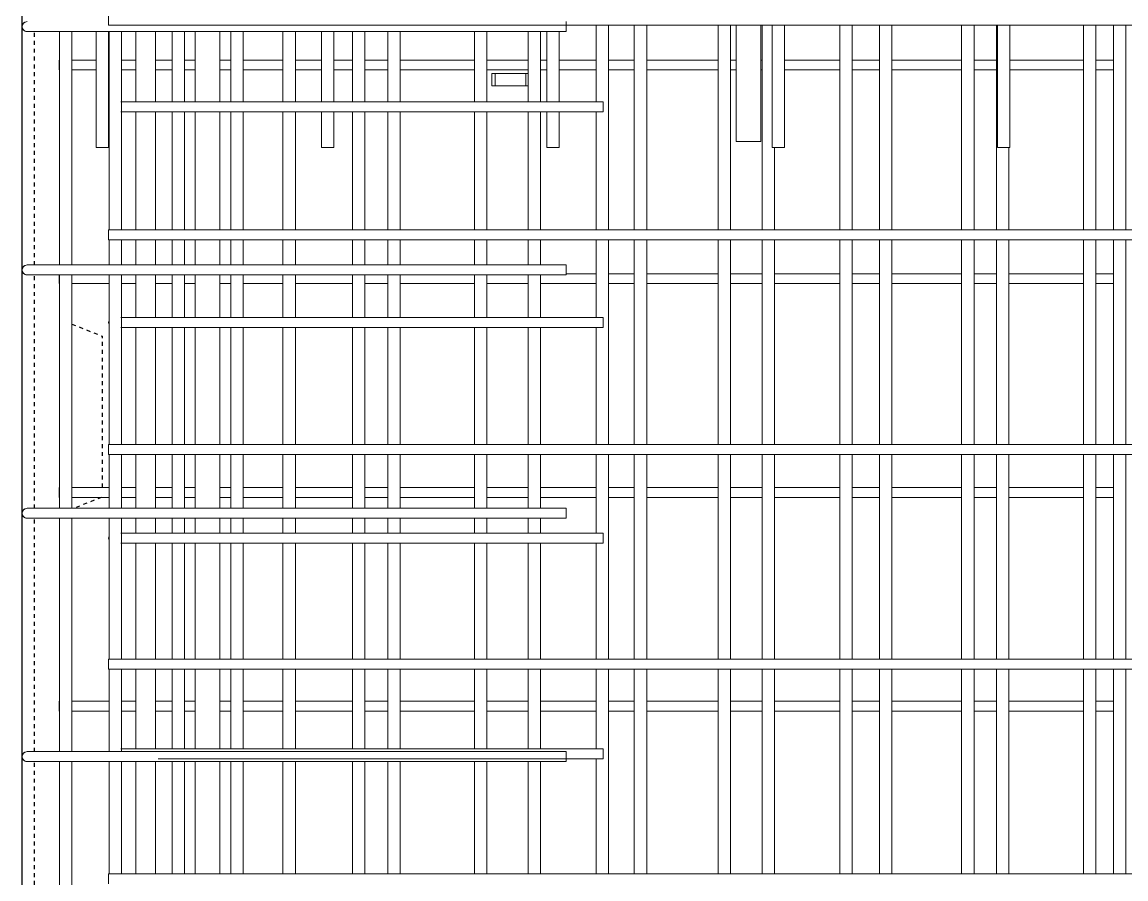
# Model space of a CAD drawing. Header units: millimetres. Extents: x -7118 to 5307, y -2677 to 10400.
# Drawn here: x -4296 to -3404, y 6104 to 6797 of the extents above; entities that cross this region are included whole.
import ezdxf

# ---------------------------------------------------------------- set-up
doc = ezdxf.new("R2010")
doc.units = ezdxf.units.MM
doc.linetypes.add('Dash', pattern=[6.36, 3.18, -3.18])
for name, color, linetype, lineweight in [('A-GENM', 13, 'Continuous', 18), ('A-WALL', 113, 'Continuous', 25), ('A-WALL-HDLN', 110, 'Dash', 25), ('S-RBAR', 171, 'Continuous', 18)]:
    doc.layers.add(name, color=color, linetype=linetype, lineweight=lineweight)

# ---------------------------------------------------------------- blocks, each defined once
blk = doc.blocks.new('RR spread anchor face based - RR-SA-2_5-150-1726819-Elevation Front 1')
at = {"layer": 'A-GENM'}
for p, q in [((-3916.2, 6755), (-3913.7, 6755)), ((-3916.2, 6745), (-3916.2, 6755)), ((-3913.7, 6755), (-3888.7, 6755)), ((-3913.7, 6755), (-3913.7, 6745)), ((-3888.7, 6755), (-3887.03, 6755)), ((-3888.7, 6755), (-3888.7, 6745)), ((-3913.7, 6745), (-3916.2, 6745)), ((-3888.7, 6745), (-3913.7, 6745)), ((-3887.03, 6745), (-3888.7, 6745))]:
    blk.add_line(p, q, dxfattribs=at)

msp = doc.modelspace()

# ---------------------------------------------------------------- linework, layer by layer
at = {"layer": 'A-WALL'}
msp.add_line((-4296.19617, -1395), (-4296.19617, 7060), dxfattribs=at)
at = {"layer": 'A-WALL-HDLN'}
for p, q in [((-4286.19359, 6600.11111), (-4286.19359, 6788.88889)), ((-4286.19359, 6403.33333), (-4286.19359, 6592.11111)), ((-4255.84482, 6552.35946), (-4231.19617, 6542.5)), ((-4231.19617, 6420.21154), (-4231.19617, 6542.5)), ((-4231.91732, 6412.21154), (-4254.11284, 6403.33333)), ((-4286.19359, 6206.55556), (-4286.19359, 6395.33333)), ((-4286.19359, 6009.77778), (-4286.19359, 6198.55556))]:
    msp.add_line(p, q, dxfattribs=at)
at = {"layer": 'S-RBAR'}
for p, q in [((-4226.19617, 6794.01923), (-4226.19617, 6802.01923)), ((-4226.19617, 6794.01923), (-2591.19617, 6794.01923)), ((-3856.19617, 6788.88889), (-3856.19617, 6796.88889)), ((-3831.87999, 6731.94118), (-3831.87999, 6794.01923)), ((-3821.87999, 6628.42308), (-3821.87999, 6794.01923)), ((-3801.0813, 6628.42308), (-3801.0813, 6794.01923)), ((-3791.0813, 6628.42308), (-3791.0813, 6794.01923)), ((-3733.37513, 6628.42308), (-3733.37513, 6794.01923)), ((-3723.37513, 6628.42308), (-3723.37513, 6794.01923)), ((-3718.69617, 6700), (-3718.69617, 6794.01923)), ((-3698.69617, 6700), (-3698.69617, 6794.01923)), ((-3697.6286, 6628.42308), (-3697.6286, 6794.01923)), ((-3689.5295, 6695), (-3689.5295, 6794.01923)), ((-3679.5295, 6695), (-3679.5295, 6794.01923)), ((-3634.87027, 6628.42308), (-3634.87027, 6794.01923)), ((-3624.87027, 6628.42308), (-3624.87027, 6794.01923)), ((-3602.9259, 6628.42308), (-3602.9259, 6794.01923)), ((-3592.9259, 6628.42308), (-3592.9259, 6794.01923)), ((-3536.36542, 6628.42308), (-3536.36542, 6794.01923)), ((-3526.36542, 6628.42308), (-3526.36542, 6794.01923)), ((-3508.2232, 6628.42308), (-3508.2232, 6794.01923)), ((-3507.30728, 6695), (-3507.30728, 6794.01923)), ((-3497.30728, 6695), (-3497.30728, 6794.01923)), ((-3437.86056, 6628.42308), (-3437.86056, 6794.01923)), ((-3427.86056, 6628.42308), (-3427.86056, 6794.01923)), ((-3413.52049, 6628.42308), (-3413.52049, 6794.01923)), ((-3403.52049, 6628.42308), (-3403.52049, 6794.01923)), ((-4272.19617, 6788.88889), (-4292.19617, 6788.88889)), ((-4272.19617, 6788.88889), (-3856.19617, 6788.88889)), ((-4265.84482, 6600.11111), (-4265.84482, 6788.88889)), ((-4255.84482, 6600.11111), (-4255.84482, 6788.88889)), ((-4236.19617, 6695), (-4236.19617, 6788.88889)), ((-4226.19617, 6695), (-4226.19617, 6788.88889)), ((-4225.89942, 6628.42308), (-4225.89942, 6788.88889)), ((-4215.89942, 6628.42308), (-4215.89942, 6788.88889)), ((-4204.19617, 6731.94118), (-4204.19617, 6788.88889)), ((-4188.19617, 6731.94118), (-4188.19617, 6788.88889)), ((-4174.89211, 6731.94118), (-4174.89211, 6788.88889)), ((-4164.89211, 6731.94118), (-4164.89211, 6788.88889)), ((-4156.19617, 6731.94118), (-4156.19617, 6788.88889)), ((-4136.19617, 6731.94118), (-4136.19617, 6788.88889)), ((-4127.39456, 6731.94118), (-4127.39456, 6788.88889)), ((-4117.39456, 6731.94118), (-4117.39456, 6788.88889)), ((-4085.18941, 6731.94118), (-4085.18941, 6788.88889)), ((-4075.18941, 6731.94118), (-4075.18941, 6788.88889)), ((-4053.97395, 6731.94118), (-4053.97395, 6788.88889)), ((-4043.97395, 6731.94118), (-4043.97395, 6788.88889)), ((-4028.8897, 6731.94118), (-4028.8897, 6788.88889)), ((-4018.8897, 6731.94118), (-4018.8897, 6788.88889)), ((-4000.48671, 6731.94118), (-4000.48671, 6788.88889)), ((-3990.48671, 6731.94118), (-3990.48671, 6788.88889)), ((-3930.38485, 6731.94118), (-3930.38485, 6788.88889)), ((-3920.38485, 6731.94118), (-3920.38485, 6788.88889)), ((-3887.03401, 6731.94118), (-3887.03401, 6788.88889)), ((-3877.03401, 6731.94118), (-3877.03401, 6788.88889)), ((-3871.75173, 6731.94118), (-3871.75173, 6788.88889)), ((-3861.75173, 6731.94118), (-3861.75173, 6788.88889)), ((-4266.19617, 6757.86538), (-4266.19617, 6765.86538)), ((-4255.84482, 6765.86538), (-4236.19617, 6765.86538)), ((-4255.84482, 6757.86538), (-4236.19617, 6757.86538)), ((-4215.89942, 6765.86538), (-4204.19617, 6765.86538)), ((-4215.89942, 6757.86538), (-4204.19617, 6757.86538)), ((-4188.19617, 6765.86538), (-4174.89211, 6765.86538)), ((-4188.19617, 6757.86538), (-4174.89211, 6757.86538)), ((-4164.89211, 6765.86538), (-4156.19617, 6765.86538)), ((-4164.89211, 6757.86538), (-4156.19617, 6757.86538)), ((-4136.19617, 6765.86538), (-4127.39456, 6765.86538)), ((-4136.19617, 6757.86538), (-4127.39456, 6757.86538)), ((-4117.39456, 6765.86538), (-4085.18941, 6765.86538)), ((-4117.39456, 6757.86538), (-4085.18941, 6757.86538)), ((-4075.18941, 6765.86538), (-4053.97395, 6765.86538)), ((-4075.18941, 6757.86538), (-4053.97395, 6757.86538)), ((-4043.97395, 6765.86538), (-4028.8897, 6765.86538)), ((-4043.97395, 6757.86538), (-4028.8897, 6757.86538)), ((-4018.8897, 6765.86538), (-4000.48671, 6765.86538)), ((-4018.8897, 6757.86538), (-4000.48671, 6757.86538)), ((-3990.48671, 6765.86538), (-3930.38485, 6765.86538)), ((-3990.48671, 6757.86538), (-3930.38485, 6757.86538)), ((-3920.38485, 6765.86538), (-3887.03401, 6765.86538)), ((-3920.38485, 6757.86538), (-3887.03401, 6757.86538)), ((-3877.03401, 6765.86538), (-3871.75173, 6765.86538)), ((-3877.03401, 6757.86538), (-3871.75173, 6757.86538)), ((-3861.75173, 6765.86538), (-3831.87999, 6765.86538)), ((-3861.75173, 6757.86538), (-3831.87999, 6757.86538)), ((-3821.87999, 6765.86538), (-3801.0813, 6765.86538)), ((-3821.87999, 6757.86538), (-3801.0813, 6757.86538)), ((-3791.0813, 6765.86538), (-3733.37513, 6765.86538)), ((-3791.0813, 6757.86538), (-3733.37513, 6757.86538)), ((-3723.37513, 6765.86538), (-3718.69617, 6765.86538)), ((-3723.37513, 6757.86538), (-3718.69617, 6757.86538)), ((-3698.69617, 6765.86538), (-3697.6286, 6765.86538)), ((-3698.69617, 6757.86538), (-3697.6286, 6757.86538)), ((-3679.5295, 6765.86538), (-3634.87027, 6765.86538)), ((-3679.5295, 6757.86538), (-3634.87027, 6757.86538)), ((-3624.87027, 6765.86538), (-3602.9259, 6765.86538)), ((-3624.87027, 6757.86538), (-3602.9259, 6757.86538)), ((-3592.9259, 6765.86538), (-3536.36542, 6765.86538)), ((-3592.9259, 6757.86538), (-3536.36542, 6757.86538)), ((-3526.36542, 6765.86538), (-3508.2232, 6765.86538)), ((-3526.36542, 6757.86538), (-3508.2232, 6757.86538)), ((-3497.30728, 6765.86538), (-3437.86056, 6765.86538)), ((-3497.30728, 6757.86538), (-3437.86056, 6757.86538)), ((-3427.86056, 6765.86538), (-3413.52049, 6765.86538)), ((-3427.86056, 6757.86538), (-3413.52049, 6757.86538)), ((-4186.19617, 6731.94118), (-4216.26621, 6731.94118)), ((-4186.19617, 6731.94118), (-3826.19617, 6731.94118)), ((-3826.19617, 6723.94118), (-3826.19617, 6731.94118)), ((-4186.19617, 6723.94118), (-4216.26621, 6723.94118)), ((-4204.19617, 6628.42308), (-4204.19617, 6723.94118)), ((-4188.19617, 6628.42308), (-4188.19617, 6723.94118)), ((-4186.19617, 6723.94118), (-3826.19617, 6723.94118)), ((-4174.89211, 6628.42308), (-4174.89211, 6723.94118)), ((-4164.89211, 6628.42308), (-4164.89211, 6723.94118)), ((-4156.19617, 6628.42308), (-4156.19617, 6723.94118)), ((-4136.19617, 6628.42308), (-4136.19617, 6723.94118)), ((-4127.39456, 6628.42308), (-4127.39456, 6723.94118)), ((-4117.39456, 6628.42308), (-4117.39456, 6723.94118)), ((-4085.18941, 6628.42308), (-4085.18941, 6723.94118)), ((-4075.18941, 6628.42308), (-4075.18941, 6723.94118)), ((-4053.97395, 6695), (-4053.97395, 6723.94118)), ((-4043.97395, 6695), (-4043.97395, 6723.94118)), ((-4028.8897, 6628.42308), (-4028.8897, 6723.94118)), ((-4018.8897, 6628.42308), (-4018.8897, 6723.94118)), ((-4000.48671, 6628.42308), (-4000.48671, 6723.94118)), ((-3990.48671, 6628.42308), (-3990.48671, 6723.94118)), ((-3930.38485, 6628.42308), (-3930.38485, 6723.94118)), ((-3920.38485, 6628.42308), (-3920.38485, 6723.94118)), ((-3887.03401, 6628.42308), (-3887.03401, 6723.94118)), ((-3877.03401, 6628.42308), (-3877.03401, 6723.94118)), ((-3871.75173, 6695), (-3871.75173, 6723.94118)), ((-3861.75173, 6695), (-3861.75173, 6723.94118)), ((-3831.87999, 6628.42308), (-3831.87999, 6723.94118)), ((-3698.69617, 6700), (-3718.69617, 6700)), ((-4226.19617, 6695), (-4236.19617, 6695)), ((-4043.97395, 6695), (-4053.97395, 6695)), ((-3861.75173, 6695), (-3871.75173, 6695)), ((-3679.5295, 6695), (-3689.5295, 6695)), ((-3687.6286, 6628.42308), (-3687.6286, 6695)), ((-3497.30728, 6695), (-3507.30728, 6695)), ((-3498.2232, 6628.42308), (-3498.2232, 6695)), ((-4226.19617, 6628.42308), (-2591.19617, 6628.42308)), ((-4226.19617, 6620.42308), (-4226.19617, 6628.42308)), ((-4226.19617, 6620.42308), (-2591.19617, 6620.42308)), ((-4225.89942, 6600.11111), (-4225.89942, 6620.42308)), ((-4215.89942, 6600.11111), (-4215.89942, 6620.42308)), ((-4204.19617, 6600.11111), (-4204.19617, 6620.42308)), ((-4188.19617, 6600.11111), (-4188.19617, 6620.42308)), ((-4174.89211, 6600.11111), (-4174.89211, 6620.42308)), ((-4164.89211, 6600.11111), (-4164.89211, 6620.42308)), ((-4156.19617, 6600.11111), (-4156.19617, 6620.42308)), ((-4136.19617, 6600.11111), (-4136.19617, 6620.42308)), ((-4127.39456, 6600.11111), (-4127.39456, 6620.42308)), ((-4117.39456, 6600.11111), (-4117.39456, 6620.42308)), ((-4085.18941, 6600.11111), (-4085.18941, 6620.42308)), ((-4075.18941, 6600.11111), (-4075.18941, 6620.42308)), ((-4028.8897, 6600.11111), (-4028.8897, 6620.42308)), ((-4018.8897, 6600.11111), (-4018.8897, 6620.42308)), ((-4000.48671, 6600.11111), (-4000.48671, 6620.42308)), ((-3990.48671, 6600.11111), (-3990.48671, 6620.42308)), ((-3930.38485, 6600.11111), (-3930.38485, 6620.42308)), ((-3920.38485, 6600.11111), (-3920.38485, 6620.42308)), ((-3887.03401, 6600.11111), (-3887.03401, 6620.42308)), ((-3877.03401, 6600.11111), (-3877.03401, 6620.42308)), ((-3831.87999, 6557.52941), (-3831.87999, 6620.42308)), ((-3821.87999, 6454.82692), (-3821.87999, 6620.42308)), ((-3801.0813, 6454.82692), (-3801.0813, 6620.42308)), ((-3791.0813, 6454.82692), (-3791.0813, 6620.42308)), ((-3733.37513, 6454.82692), (-3733.37513, 6620.42308)), ((-3723.37513, 6454.82692), (-3723.37513, 6620.42308)), ((-3697.6286, 6454.82692), (-3697.6286, 6620.42308)), ((-3687.6286, 6454.82692), (-3687.6286, 6620.42308)), ((-3634.87027, 6454.82692), (-3634.87027, 6620.42308)), ((-3624.87027, 6454.82692), (-3624.87027, 6620.42308)), ((-3602.9259, 6454.82692), (-3602.9259, 6620.42308)), ((-3592.9259, 6454.82692), (-3592.9259, 6620.42308)), ((-3536.36542, 6454.82692), (-3536.36542, 6620.42308)), ((-3526.36542, 6454.82692), (-3526.36542, 6620.42308)), ((-3508.2232, 6454.82692), (-3508.2232, 6620.42308)), ((-3498.2232, 6454.82692), (-3498.2232, 6620.42308)), ((-3437.86056, 6454.82692), (-3437.86056, 6620.42308)), ((-3427.86056, 6454.82692), (-3427.86056, 6620.42308)), ((-3413.52049, 6454.82692), (-3413.52049, 6620.42308)), ((-3403.52049, 6454.82692), (-3403.52049, 6620.42308)), ((-4272.19617, 6600.11111), (-4292.19617, 6600.11111)), ((-4272.19617, 6600.11111), (-3856.19617, 6600.11111)), ((-3856.19617, 6592.11111), (-3856.19617, 6600.11111)), ((-4272.19617, 6592.11111), (-4292.19617, 6592.11111)), ((-4272.19617, 6592.11111), (-3856.19617, 6592.11111)), ((-4266.19617, 6585.03846), (-4266.19617, 6592.11111)), ((-4265.84482, 6403.33333), (-4265.84482, 6592.11111)), ((-4255.84482, 6403.33333), (-4255.84482, 6592.11111)), ((-4225.89942, 6454.82692), (-4225.89942, 6592.11111)), ((-4215.89942, 6454.82692), (-4215.89942, 6592.11111)), ((-4204.19617, 6557.52941), (-4204.19617, 6592.11111)), ((-4188.19617, 6557.52941), (-4188.19617, 6592.11111)), ((-4174.89211, 6557.52941), (-4174.89211, 6592.11111)), ((-4164.89211, 6557.52941), (-4164.89211, 6592.11111)), ((-4156.19617, 6557.52941), (-4156.19617, 6592.11111)), ((-4136.19617, 6557.52941), (-4136.19617, 6592.11111)), ((-4127.39456, 6557.52941), (-4127.39456, 6592.11111)), ((-4117.39456, 6557.52941), (-4117.39456, 6592.11111)), ((-4085.18941, 6557.52941), (-4085.18941, 6592.11111)), ((-4075.18941, 6557.52941), (-4075.18941, 6592.11111)), ((-4028.8897, 6557.52941), (-4028.8897, 6592.11111)), ((-4018.8897, 6557.52941), (-4018.8897, 6592.11111)), ((-4000.48671, 6557.52941), (-4000.48671, 6592.11111)), ((-3990.48671, 6557.52941), (-3990.48671, 6592.11111)), ((-3930.38485, 6557.52941), (-3930.38485, 6592.11111)), ((-3920.38485, 6557.52941), (-3920.38485, 6592.11111)), ((-3887.03401, 6557.52941), (-3887.03401, 6592.11111)), ((-3877.03401, 6557.52941), (-3877.03401, 6592.11111)), ((-3856.19617, 6593.03846), (-3831.87999, 6593.03846)), ((-3821.87999, 6593.03846), (-3801.0813, 6593.03846)), ((-3791.0813, 6593.03846), (-3733.37513, 6593.03846)), ((-3723.37513, 6593.03846), (-3697.6286, 6593.03846)), ((-3687.6286, 6593.03846), (-3634.87027, 6593.03846)), ((-3624.87027, 6593.03846), (-3602.9259, 6593.03846)), ((-3592.9259, 6593.03846), (-3536.36542, 6593.03846)), ((-3526.36542, 6593.03846), (-3508.2232, 6593.03846)), ((-3498.2232, 6593.03846), (-3437.86056, 6593.03846)), ((-3427.86056, 6593.03846), (-3413.52049, 6593.03846)), ((-4255.84482, 6585.03846), (-4225.89942, 6585.03846)), ((-4215.89942, 6585.03846), (-4204.19617, 6585.03846)), ((-4188.19617, 6585.03846), (-4174.89211, 6585.03846)), ((-4164.89211, 6585.03846), (-4156.19617, 6585.03846)), ((-4136.19617, 6585.03846), (-4127.39456, 6585.03846)), ((-4117.39456, 6585.03846), (-4085.18941, 6585.03846)), ((-4075.18941, 6585.03846), (-4028.8897, 6585.03846)), ((-4018.8897, 6585.03846), (-4000.48671, 6585.03846)), ((-3990.48671, 6585.03846), (-3930.38485, 6585.03846)), ((-3920.38485, 6585.03846), (-3887.03401, 6585.03846)), ((-3877.03401, 6585.03846), (-3831.87999, 6585.03846)), ((-3821.87999, 6585.03846), (-3801.0813, 6585.03846)), ((-3791.0813, 6585.03846), (-3733.37513, 6585.03846)), ((-3723.37513, 6585.03846), (-3697.6286, 6585.03846)), ((-3687.6286, 6585.03846), (-3634.87027, 6585.03846)), ((-3624.87027, 6585.03846), (-3602.9259, 6585.03846)), ((-3592.9259, 6585.03846), (-3536.36542, 6585.03846)), ((-3526.36542, 6585.03846), (-3508.2232, 6585.03846)), ((-3498.2232, 6585.03846), (-3437.86056, 6585.03846)), ((-3427.86056, 6585.03846), (-3413.52049, 6585.03846)), ((-4186.19617, 6557.52941), (-4216.26621, 6557.52941)), ((-4186.19617, 6557.52941), (-3826.19617, 6557.52941)), ((-3826.19617, 6549.52941), (-3826.19617, 6557.52941)), ((-4186.19617, 6549.52941), (-4216.26621, 6549.52941)), ((-4204.19617, 6454.82692), (-4204.19617, 6549.52941)), ((-4188.19617, 6454.82692), (-4188.19617, 6549.52941)), ((-4186.19617, 6549.52941), (-3826.19617, 6549.52941)), ((-4174.89211, 6454.82692), (-4174.89211, 6549.52941)), ((-4164.89211, 6454.82692), (-4164.89211, 6549.52941)), ((-4156.19617, 6454.82692), (-4156.19617, 6549.52941)), ((-4136.19617, 6454.82692), (-4136.19617, 6549.52941)), ((-4127.39456, 6454.82692), (-4127.39456, 6549.52941)), ((-4117.39456, 6454.82692), (-4117.39456, 6549.52941)), ((-4085.18941, 6454.82692), (-4085.18941, 6549.52941)), ((-4075.18941, 6454.82692), (-4075.18941, 6549.52941)), ((-4028.8897, 6454.82692), (-4028.8897, 6549.52941)), ((-4018.8897, 6454.82692), (-4018.8897, 6549.52941)), ((-4000.48671, 6454.82692), (-4000.48671, 6549.52941)), ((-3990.48671, 6454.82692), (-3990.48671, 6549.52941)), ((-3930.38485, 6454.82692), (-3930.38485, 6549.52941)), ((-3920.38485, 6454.82692), (-3920.38485, 6549.52941)), ((-3887.03401, 6454.82692), (-3887.03401, 6549.52941)), ((-3877.03401, 6454.82692), (-3877.03401, 6549.52941)), ((-3831.87999, 6454.82692), (-3831.87999, 6549.52941)), ((-4226.19617, 6454.82692), (-2591.19617, 6454.82692)), ((-4226.19617, 6446.82692), (-4226.19617, 6454.82692)), ((-4226.19617, 6446.82692), (-2591.19617, 6446.82692)), ((-4225.89942, 6403.33333), (-4225.89942, 6446.82692)), ((-4215.89942, 6403.33333), (-4215.89942, 6446.82692)), ((-4204.19617, 6403.33333), (-4204.19617, 6446.82692)), ((-4188.19617, 6403.33333), (-4188.19617, 6446.82692)), ((-4174.89211, 6403.33333), (-4174.89211, 6446.82692)), ((-4164.89211, 6403.33333), (-4164.89211, 6446.82692)), ((-4156.19617, 6403.33333), (-4156.19617, 6446.82692)), ((-4136.19617, 6403.33333), (-4136.19617, 6446.82692)), ((-4127.39456, 6403.33333), (-4127.39456, 6446.82692)), ((-4117.39456, 6403.33333), (-4117.39456, 6446.82692)), ((-4085.18941, 6403.33333), (-4085.18941, 6446.82692)), ((-4075.18941, 6403.33333), (-4075.18941, 6446.82692)), ((-4028.8897, 6403.33333), (-4028.8897, 6446.82692)), ((-4018.8897, 6403.33333), (-4018.8897, 6446.82692)), ((-4000.48671, 6403.33333), (-4000.48671, 6446.82692)), ((-3990.48671, 6403.33333), (-3990.48671, 6446.82692)), ((-3930.38485, 6403.33333), (-3930.38485, 6446.82692)), ((-3920.38485, 6403.33333), (-3920.38485, 6446.82692)), ((-3887.03401, 6403.33333), (-3887.03401, 6446.82692)), ((-3877.03401, 6403.33333), (-3877.03401, 6446.82692)), ((-3831.87999, 6383.11765), (-3831.87999, 6446.82692)), ((-3821.87999, 6281.23077), (-3821.87999, 6446.82692)), ((-3801.0813, 6281.23077), (-3801.0813, 6446.82692)), ((-3791.0813, 6281.23077), (-3791.0813, 6446.82692)), ((-3733.37513, 6281.23077), (-3733.37513, 6446.82692)), ((-3723.37513, 6281.23077), (-3723.37513, 6446.82692)), ((-3697.6286, 6281.23077), (-3697.6286, 6446.82692)), ((-3687.6286, 6281.23077), (-3687.6286, 6446.82692)), ((-3634.87027, 6281.23077), (-3634.87027, 6446.82692)), ((-3624.87027, 6281.23077), (-3624.87027, 6446.82692)), ((-3602.9259, 6281.23077), (-3602.9259, 6446.82692)), ((-3592.9259, 6281.23077), (-3592.9259, 6446.82692)), ((-3536.36542, 6281.23077), (-3536.36542, 6446.82692)), ((-3526.36542, 6281.23077), (-3526.36542, 6446.82692)), ((-3508.2232, 6281.23077), (-3508.2232, 6446.82692)), ((-3498.2232, 6281.23077), (-3498.2232, 6446.82692)), ((-3437.86056, 6281.23077), (-3437.86056, 6446.82692)), ((-3427.86056, 6281.23077), (-3427.86056, 6446.82692)), ((-3413.52049, 6281.23077), (-3413.52049, 6446.82692)), ((-3403.52049, 6281.23077), (-3403.52049, 6446.82692)), ((-4266.19617, 6412.21154), (-4266.19617, 6420.21154)), ((-4255.84482, 6420.21154), (-4225.89942, 6420.21154)), ((-4215.89942, 6420.21154), (-4204.19617, 6420.21154)), ((-4188.19617, 6420.21154), (-4174.89211, 6420.21154)), ((-4164.89211, 6420.21154), (-4156.19617, 6420.21154)), ((-4136.19617, 6420.21154), (-4127.39456, 6420.21154)), ((-4117.39456, 6420.21154), (-4085.18941, 6420.21154)), ((-4075.18941, 6420.21154), (-4028.8897, 6420.21154)), ((-4018.8897, 6420.21154), (-4000.48671, 6420.21154)), ((-3990.48671, 6420.21154), (-3930.38485, 6420.21154)), ((-3920.38485, 6420.21154), (-3887.03401, 6420.21154)), ((-3877.03401, 6420.21154), (-3831.87999, 6420.21154)), ((-3821.87999, 6420.21154), (-3801.0813, 6420.21154)), ((-3791.0813, 6420.21154), (-3733.37513, 6420.21154)), ((-3723.37513, 6420.21154), (-3697.6286, 6420.21154)), ((-3687.6286, 6420.21154), (-3634.87027, 6420.21154)), ((-3624.87027, 6420.21154), (-3602.9259, 6420.21154)), ((-3592.9259, 6420.21154), (-3536.36542, 6420.21154)), ((-3526.36542, 6420.21154), (-3508.2232, 6420.21154)), ((-3498.2232, 6420.21154), (-3437.86056, 6420.21154)), ((-3427.86056, 6420.21154), (-3413.52049, 6420.21154)), ((-4255.84482, 6412.21154), (-4225.89942, 6412.21154)), ((-4215.89942, 6412.21154), (-4204.19617, 6412.21154)), ((-4188.19617, 6412.21154), (-4174.89211, 6412.21154)), ((-4164.89211, 6412.21154), (-4156.19617, 6412.21154)), ((-4136.19617, 6412.21154), (-4127.39456, 6412.21154)), ((-4117.39456, 6412.21154), (-4085.18941, 6412.21154)), ((-4075.18941, 6412.21154), (-4028.8897, 6412.21154)), ((-4018.8897, 6412.21154), (-4000.48671, 6412.21154)), ((-3990.48671, 6412.21154), (-3930.38485, 6412.21154)), ((-3920.38485, 6412.21154), (-3887.03401, 6412.21154)), ((-3877.03401, 6412.21154), (-3831.87999, 6412.21154)), ((-3821.87999, 6412.21154), (-3801.0813, 6412.21154)), ((-3791.0813, 6412.21154), (-3733.37513, 6412.21154)), ((-3723.37513, 6412.21154), (-3697.6286, 6412.21154)), ((-3687.6286, 6412.21154), (-3634.87027, 6412.21154)), ((-3624.87027, 6412.21154), (-3602.9259, 6412.21154)), ((-3592.9259, 6412.21154), (-3536.36542, 6412.21154)), ((-3526.36542, 6412.21154), (-3508.2232, 6412.21154)), ((-3498.2232, 6412.21154), (-3437.86056, 6412.21154)), ((-3427.86056, 6412.21154), (-3413.52049, 6412.21154)), ((-4272.19617, 6403.33333), (-4292.19617, 6403.33333)), ((-4272.19617, 6403.33333), (-3856.19617, 6403.33333)), ((-3856.19617, 6395.33333), (-3856.19617, 6403.33333)), ((-4272.19617, 6395.33333), (-4292.19617, 6395.33333)), ((-4272.19617, 6395.33333), (-3856.19617, 6395.33333)), ((-4265.84482, 6206.55556), (-4265.84482, 6395.33333)), ((-4255.84482, 6206.55556), (-4255.84482, 6395.33333)), ((-4225.89942, 6281.23077), (-4225.89942, 6395.33333)), ((-4215.89942, 6281.23077), (-4215.89942, 6395.33333)), ((-4204.19617, 6383.11765), (-4204.19617, 6395.33333)), ((-4188.19617, 6383.11765), (-4188.19617, 6395.33333)), ((-4174.89211, 6383.11765), (-4174.89211, 6395.33333)), ((-4164.89211, 6383.11765), (-4164.89211, 6395.33333)), ((-4156.19617, 6383.11765), (-4156.19617, 6395.33333)), ((-4136.19617, 6383.11765), (-4136.19617, 6395.33333)), ((-4127.39456, 6383.11765), (-4127.39456, 6395.33333)), ((-4117.39456, 6383.11765), (-4117.39456, 6395.33333)), ((-4085.18941, 6383.11765), (-4085.18941, 6395.33333)), ((-4075.18941, 6383.11765), (-4075.18941, 6395.33333)), ((-4028.8897, 6383.11765), (-4028.8897, 6395.33333)), ((-4018.8897, 6383.11765), (-4018.8897, 6395.33333)), ((-4000.48671, 6383.11765), (-4000.48671, 6395.33333)), ((-3990.48671, 6383.11765), (-3990.48671, 6395.33333)), ((-3930.38485, 6383.11765), (-3930.38485, 6395.33333)), ((-3920.38485, 6383.11765), (-3920.38485, 6395.33333)), ((-3887.03401, 6383.11765), (-3887.03401, 6395.33333)), ((-3877.03401, 6383.11765), (-3877.03401, 6395.33333)), ((-4186.19617, 6383.11765), (-4216.26621, 6383.11765)), ((-4186.19617, 6383.11765), (-3826.19617, 6383.11765)), ((-3826.19617, 6375.11765), (-3826.19617, 6383.11765)), ((-4186.19617, 6375.11765), (-4216.26621, 6375.11765)), ((-4204.19617, 6281.23077), (-4204.19617, 6375.11765)), ((-4188.19617, 6281.23077), (-4188.19617, 6375.11765)), ((-4186.19617, 6375.11765), (-3826.19617, 6375.11765)), ((-4174.89211, 6281.23077), (-4174.89211, 6375.11765)), ((-4164.89211, 6281.23077), (-4164.89211, 6375.11765)), ((-4156.19617, 6281.23077), (-4156.19617, 6375.11765)), ((-4136.19617, 6281.23077), (-4136.19617, 6375.11765)), ((-4127.39456, 6281.23077), (-4127.39456, 6375.11765)), ((-4117.39456, 6281.23077), (-4117.39456, 6375.11765)), ((-4085.18941, 6281.23077), (-4085.18941, 6375.11765)), ((-4075.18941, 6281.23077), (-4075.18941, 6375.11765)), ((-4028.8897, 6281.23077), (-4028.8897, 6375.11765)), ((-4018.8897, 6281.23077), (-4018.8897, 6375.11765)), ((-4000.48671, 6281.23077), (-4000.48671, 6375.11765)), ((-3990.48671, 6281.23077), (-3990.48671, 6375.11765)), ((-3930.38485, 6281.23077), (-3930.38485, 6375.11765)), ((-3920.38485, 6281.23077), (-3920.38485, 6375.11765)), ((-3887.03401, 6281.23077), (-3887.03401, 6375.11765)), ((-3877.03401, 6281.23077), (-3877.03401, 6375.11765)), ((-3831.87999, 6281.23077), (-3831.87999, 6375.11765)), ((-4226.19617, 6281.23077), (-2591.19617, 6281.23077)), ((-4226.19617, 6273.23077), (-4226.19617, 6281.23077)), ((-4226.19617, 6273.23077), (-2591.19617, 6273.23077)), ((-4225.89942, 6206.55556), (-4225.89942, 6273.23077)), ((-4215.89942, 6206.55556), (-4215.89942, 6273.23077)), ((-4204.19617, 6208.70588), (-4204.19617, 6273.23077)), ((-4188.19617, 6208.70588), (-4188.19617, 6273.23077)), ((-4174.89211, 6208.70588), (-4174.89211, 6273.23077)), ((-4164.89211, 6208.70588), (-4164.89211, 6273.23077)), ((-4156.19617, 6208.70588), (-4156.19617, 6273.23077)), ((-4136.19617, 6208.70588), (-4136.19617, 6273.23077)), ((-4127.39456, 6208.70588), (-4127.39456, 6273.23077)), ((-4117.39456, 6208.70588), (-4117.39456, 6273.23077)), ((-4085.18941, 6208.70588), (-4085.18941, 6273.23077)), ((-4075.18941, 6208.70588), (-4075.18941, 6273.23077)), ((-4028.8897, 6208.70588), (-4028.8897, 6273.23077)), ((-4018.8897, 6208.70588), (-4018.8897, 6273.23077)), ((-4000.48671, 6208.70588), (-4000.48671, 6273.23077)), ((-3990.48671, 6208.70588), (-3990.48671, 6273.23077)), ((-3930.38485, 6208.70588), (-3930.38485, 6273.23077)), ((-3920.38485, 6208.70588), (-3920.38485, 6273.23077)), ((-3887.03401, 6208.70588), (-3887.03401, 6273.23077)), ((-3877.03401, 6208.70588), (-3877.03401, 6273.23077)), ((-3831.87999, 6208.70588), (-3831.87999, 6273.23077)), ((-3821.87999, 6107.63462), (-3821.87999, 6273.23077)), ((-3801.0813, 6107.63462), (-3801.0813, 6273.23077)), ((-3791.0813, 6107.63462), (-3791.0813, 6273.23077)), ((-3733.37513, 6107.63462), (-3733.37513, 6273.23077)), ((-3723.37513, 6107.63462), (-3723.37513, 6273.23077)), ((-3697.6286, 6107.63462), (-3697.6286, 6273.23077)), ((-3687.6286, 6107.63462), (-3687.6286, 6273.23077)), ((-3634.87027, 6107.63462), (-3634.87027, 6273.23077)), ((-3624.87027, 6107.63462), (-3624.87027, 6273.23077)), ((-3602.9259, 6107.63462), (-3602.9259, 6273.23077)), ((-3592.9259, 6107.63462), (-3592.9259, 6273.23077)), ((-3536.36542, 6107.63462), (-3536.36542, 6273.23077)), ((-3526.36542, 6107.63462), (-3526.36542, 6273.23077)), ((-3508.2232, 6107.63462), (-3508.2232, 6273.23077)), ((-3498.2232, 6107.63462), (-3498.2232, 6273.23077)), ((-3437.86056, 6107.63462), (-3437.86056, 6273.23077)), ((-3427.86056, 6107.63462), (-3427.86056, 6273.23077)), ((-3413.52049, 6107.63462), (-3413.52049, 6273.23077)), ((-3403.52049, 6107.63462), (-3403.52049, 6273.23077)), ((-4266.19617, 6239.38462), (-4266.19617, 6247.38462)), ((-4255.84482, 6247.38462), (-4225.89942, 6247.38462)), ((-4215.89942, 6247.38462), (-4204.19617, 6247.38462)), ((-4188.19617, 6247.38462), (-4174.89211, 6247.38462)), ((-4164.89211, 6247.38462), (-4156.19617, 6247.38462)), ((-4136.19617, 6247.38462), (-4127.39456, 6247.38462)), ((-4117.39456, 6247.38462), (-4085.18941, 6247.38462)), ((-4075.18941, 6247.38462), (-4028.8897, 6247.38462)), ((-4018.8897, 6247.38462), (-4000.48671, 6247.38462)), ((-3990.48671, 6247.38462), (-3930.38485, 6247.38462)), ((-3920.38485, 6247.38462), (-3887.03401, 6247.38462)), ((-3877.03401, 6247.38462), (-3831.87999, 6247.38462)), ((-3821.87999, 6247.38462), (-3801.0813, 6247.38462)), ((-3791.0813, 6247.38462), (-3733.37513, 6247.38462)), ((-3723.37513, 6247.38462), (-3697.6286, 6247.38462)), ((-3687.6286, 6247.38462), (-3634.87027, 6247.38462)), ((-3624.87027, 6247.38462), (-3602.9259, 6247.38462)), ((-3592.9259, 6247.38462), (-3536.36542, 6247.38462)), ((-3526.36542, 6247.38462), (-3508.2232, 6247.38462)), ((-3498.2232, 6247.38462), (-3437.86056, 6247.38462)), ((-3427.86056, 6247.38462), (-3413.52049, 6247.38462)), ((-4255.84482, 6239.38462), (-4225.89942, 6239.38462)), ((-4215.89942, 6239.38462), (-4204.19617, 6239.38462)), ((-4188.19617, 6239.38462), (-4174.89211, 6239.38462)), ((-4164.89211, 6239.38462), (-4156.19617, 6239.38462)), ((-4136.19617, 6239.38462), (-4127.39456, 6239.38462)), ((-4117.39456, 6239.38462), (-4085.18941, 6239.38462)), ((-4075.18941, 6239.38462), (-4028.8897, 6239.38462)), ((-4018.8897, 6239.38462), (-4000.48671, 6239.38462)), ((-3990.48671, 6239.38462), (-3930.38485, 6239.38462)), ((-3920.38485, 6239.38462), (-3887.03401, 6239.38462)), ((-3877.03401, 6239.38462), (-3831.87999, 6239.38462)), ((-3821.87999, 6239.38462), (-3801.0813, 6239.38462)), ((-3791.0813, 6239.38462), (-3733.37513, 6239.38462)), ((-3723.37513, 6239.38462), (-3697.6286, 6239.38462)), ((-3687.6286, 6239.38462), (-3634.87027, 6239.38462)), ((-3624.87027, 6239.38462), (-3602.9259, 6239.38462)), ((-3592.9259, 6239.38462), (-3536.36542, 6239.38462)), ((-3526.36542, 6239.38462), (-3508.2232, 6239.38462)), ((-3498.2232, 6239.38462), (-3437.86056, 6239.38462)), ((-3427.86056, 6239.38462), (-3413.52049, 6239.38462)), ((-4272.19617, 6206.55556), (-4292.19617, 6206.55556)), ((-4272.19617, 6206.55556), (-3856.19617, 6206.55556)), ((-4186.19617, 6208.70588), (-4216.26621, 6208.70588)), ((-4186.19617, 6208.70588), (-3826.19617, 6208.70588)), ((-3856.19617, 6198.55556), (-3856.19617, 6206.55556)), ((-3826.19617, 6200.70588), (-3826.19617, 6208.70588)), ((-4272.19617, 6198.55556), (-4292.19617, 6198.55556)), ((-4272.19617, 6198.55556), (-3856.19617, 6198.55556)), ((-4265.84482, 6009.77778), (-4265.84482, 6198.55556)), ((-4255.84482, 6009.77778), (-4255.84482, 6198.55556)), ((-4225.89942, 6107.63462), (-4225.89942, 6198.55556)), ((-4215.89942, 6107.63462), (-4215.89942, 6198.55556)), ((-4204.19617, 6107.63462), (-4204.19617, 6198.55556)), ((-4188.19617, 6107.63462), (-4188.19617, 6198.55556)), ((-4186.19617, 6200.70588), (-3826.19617, 6200.70588)), ((-4174.89211, 6107.63462), (-4174.89211, 6198.55556)), ((-4164.89211, 6107.63462), (-4164.89211, 6198.55556)), ((-4156.19617, 6107.63462), (-4156.19617, 6198.55556)), ((-4136.19617, 6107.63462), (-4136.19617, 6198.55556)), ((-4127.39456, 6107.63462), (-4127.39456, 6198.55556)), ((-4117.39456, 6107.63462), (-4117.39456, 6198.55556)), ((-4085.18941, 6107.63462), (-4085.18941, 6198.55556)), ((-4075.18941, 6107.63462), (-4075.18941, 6198.55556)), ((-4028.8897, 6107.63462), (-4028.8897, 6198.55556)), ((-4018.8897, 6107.63462), (-4018.8897, 6198.55556)), ((-4000.48671, 6107.63462), (-4000.48671, 6198.55556)), ((-3990.48671, 6107.63462), (-3990.48671, 6198.55556)), ((-3930.38485, 6107.63462), (-3930.38485, 6198.55556)), ((-3920.38485, 6107.63462), (-3920.38485, 6198.55556)), ((-3887.03401, 6107.63462), (-3887.03401, 6198.55556)), ((-3877.03401, 6107.63462), (-3877.03401, 6198.55556)), ((-3831.87999, 6107.63462), (-3831.87999, 6200.70588)), ((-4226.19617, 6107.63462), (-2591.19617, 6107.63462)), ((-4226.19617, 6099.63462), (-4226.19617, 6107.63462))]:
    msp.add_line(p, q, dxfattribs=at)
for centre, start, end in [((-4292.19617, 6792.88889), 90, 270), ((-4292.19617, 6792.88889), 120, 165), ((-4292.19617, 6792.88889), 195, 240), ((-4292.19617, 6792.88889), 255, 270), ((-4222.19617, 6727.94118), 165, 195), ((-4292.19617, 6596.11111), 90, 270), ((-4292.19617, 6596.11111), 120, 165), ((-4292.19617, 6596.11111), 195, 240), ((-4292.19617, 6596.11111), 255, 270), ((-4222.19617, 6553.52941), 165, 195), ((-4292.19617, 6399.33333), 90, 270), ((-4292.19617, 6399.33333), 120, 165), ((-4292.19617, 6399.33333), 195, 240), ((-4292.19617, 6399.33333), 255, 270), ((-4222.19617, 6379.11765), 165, 195), ((-4292.19617, 6202.55556), 90, 270), ((-4292.19617, 6202.55556), 120, 165), ((-4292.19617, 6202.55556), 195, 240), ((-4292.19617, 6202.55556), 255, 270)]:
    msp.add_arc(centre, 4, start, end, dxfattribs=at)

# ---------------------------------------------------------------- block references
at = {"layer": 'A-GENM'}
msp.add_blockref('RR spread anchor face based - RR-SA-2_5-150-1726819-Elevation Front 1', (0, 0), dxfattribs=at)

doc.saveas('drawing.dxf')
